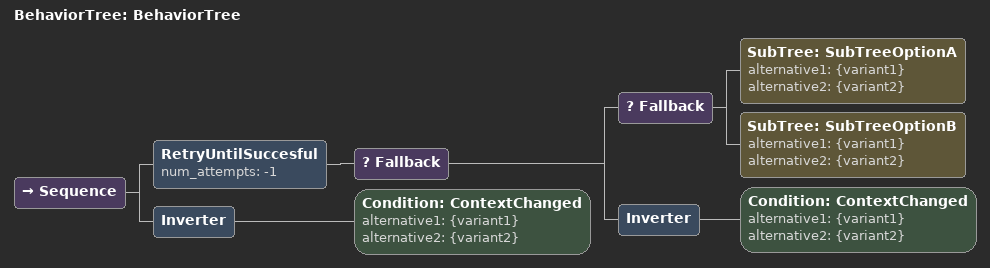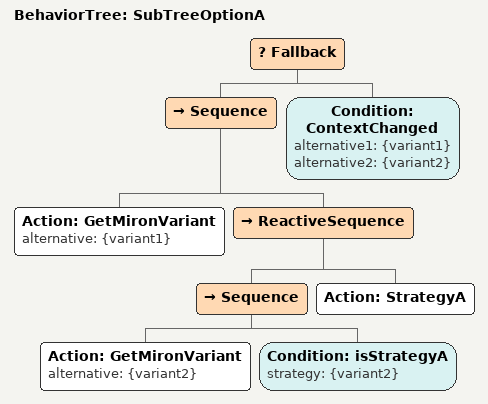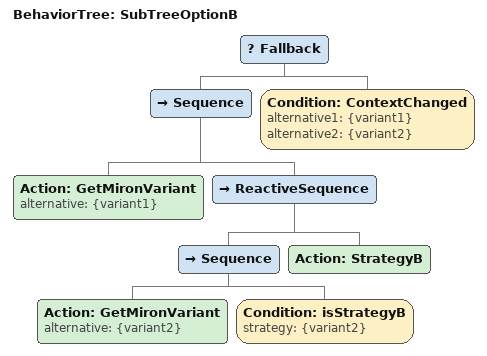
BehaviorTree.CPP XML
<?xml version="1.0"?>
<root main_tree_to_execute="BehaviorTree">
    <BehaviorTree ID="BehaviorTree">
        <Sequence>
            <RetryUntilSuccesful num_attempts="-1">
                <Fallback>
                    <Fallback>
                        <SubTree ID="SubTreeOptionA" alternative1="{variant1}" alternative2="{variant2}"/>
                        <SubTree ID="SubTreeOptionB" alternative1="{variant1}" alternative2="{variant2}"/>
                    </Fallback>
                    <Inverter>
                        <Condition ID="ContextChanged" alternative1="{variant1}" alternative2="{variant2}"/>
                    </Inverter>
                </Fallback>
            </RetryUntilSuccesful>
            <Inverter>
                <Condition ID="ContextChanged" alternative1="{variant1}" alternative2="{variant2}"/>
            </Inverter>
        </Sequence>
    </BehaviorTree>
    <BehaviorTree ID="SubTreeOptionA">
        <Fallback>
            <Sequence>
                <Action ID="GetMironVariant" alternative="{variant1}"/>
                <ReactiveSequence>
                    <Sequence>
                        <Action ID="GetMironVariant" alternative="{variant2}"/>
                        <Condition ID="isStrategyA" strategy="{variant2}"/>
                    </Sequence>
                    <Action ID="StrategyA"/>
                </ReactiveSequence>
            </Sequence>
            <Condition ID="ContextChanged" alternative1="{variant1}" alternative2="{variant2}"/>
        </Fallback>
    </BehaviorTree>
    <BehaviorTree ID="SubTreeOptionB">
        <Fallback>
            <Sequence>
                <Action ID="GetMironVariant" alternative="{variant1}"/>
                <ReactiveSequence>
                    <Sequence>
                        <Action ID="GetMironVariant" alternative="{variant2}"/>
                        <Condition ID="isStrategyB" strategy="{variant2}"/>
                    </Sequence>
                    <Action ID="StrategyB"/>
                </ReactiveSequence>
            </Sequence>
            <Condition ID="ContextChanged" alternative1="{variant1}" alternative2="{variant2}"/>
        </Fallback>
    </BehaviorTree>
</root>
